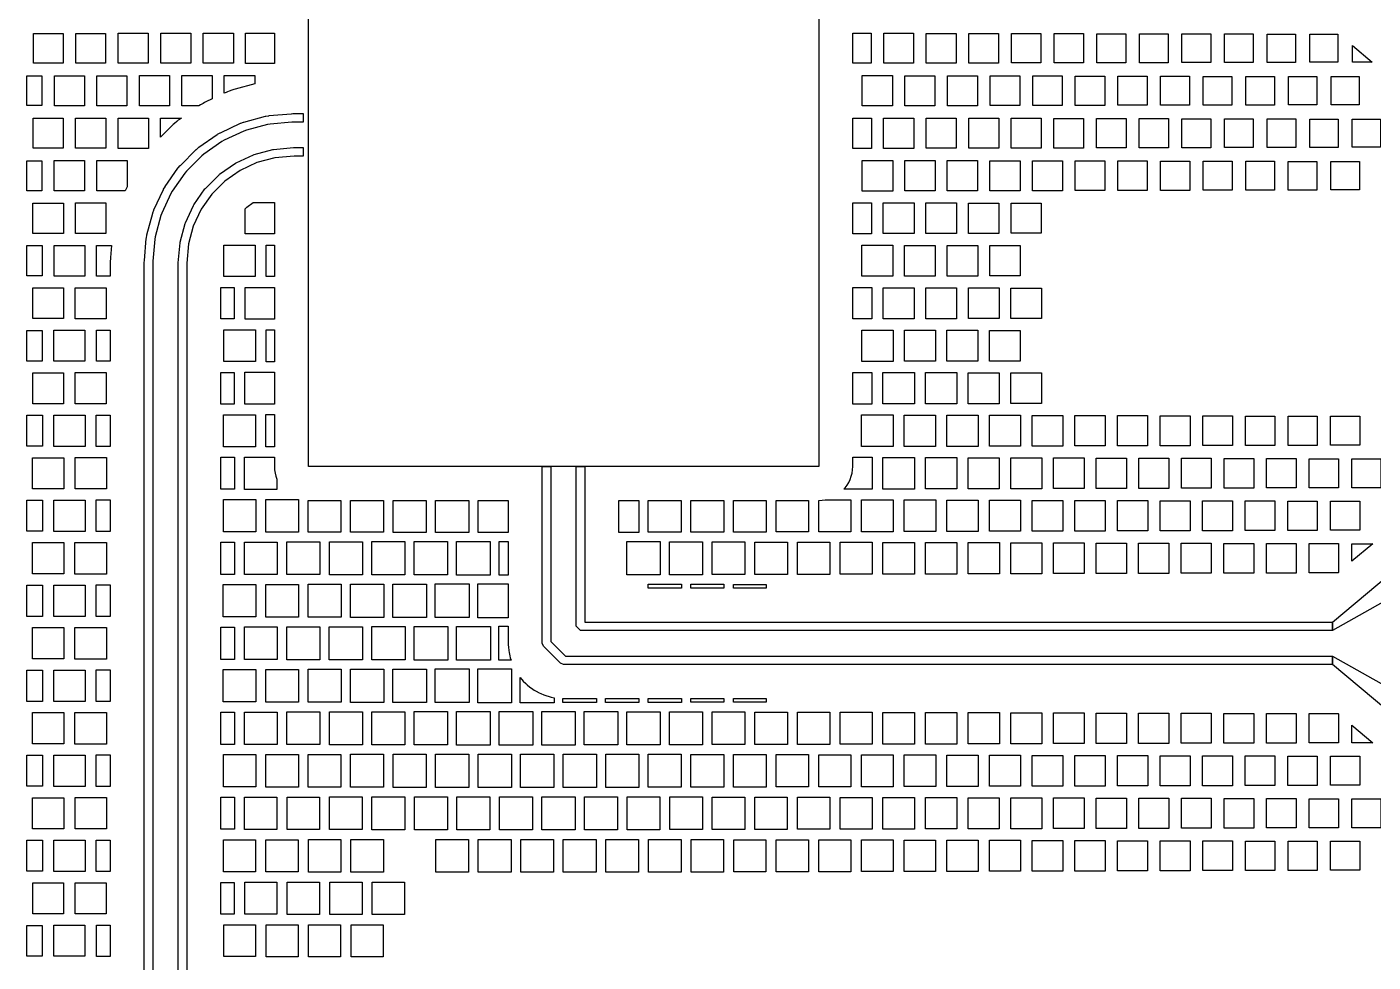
# Model space of a CAD drawing. Header units: metres. Extents: x -7 to 1980, y 20 to 2007.
# Drawn here: x 712 to 1504, y 812 to 1363 of the extents above; entities that cross this region are included whole.
import ezdxf

# ---------------------------------------------------------------- set-up
doc = ezdxf.new("R2010")
doc.units = ezdxf.units.M

msp = doc.modelspace()

# ---------------------------------------------------------------- linework, layer by layer
for points in [[(878, 1104.05), (878, 1704.05), (1178, 1704.05), (1178, 1104.05), (878, 1104.05), (878, 1104.05)], [(716.29, 1341.29), (716.29, 1358.71), (733.71, 1358.71), (733.71, 1341.29), (716.29, 1341.29), (716.29, 1341.29)], [(741.25, 1341.25), (741.25, 1358.75), (758.75, 1358.75), (758.75, 1341.25), (741.25, 1341.25), (741.25, 1341.25)], [(766.21, 1341.21), (766.21, 1358.79), (783.79, 1358.79), (783.79, 1341.21), (766.21, 1341.21), (766.21, 1341.21)], [(791.17, 1341.17), (791.17, 1358.83), (808.83, 1358.83), (808.83, 1341.17), (791.17, 1341.17), (791.17, 1341.17)], [(816.13, 1341.13), (816.13, 1358.87), (833.87, 1358.87), (833.87, 1341.13), (816.13, 1341.13), (816.13, 1341.13)], [(841.1, 1341.1), (841.1, 1358.9), (858, 1358.9), (858, 1341.1), (841.1, 1341.1), (841.1, 1341.1)], [(1198, 1358.83), (1208.83, 1358.83), (1208.83, 1341.17), (1198, 1341.17), (1198, 1358.83), (1198, 1358.83)], [(1216.21, 1341.21), (1216.21, 1358.79), (1233.79, 1358.79), (1233.79, 1341.21), (1216.21, 1341.21), (1216.21, 1341.21)], [(1241.25, 1341.25), (1241.25, 1358.75), (1258.75, 1358.75), (1258.75, 1341.25), (1241.25, 1341.25), (1241.25, 1341.25)], [(1266.29, 1341.29), (1266.29, 1358.71), (1283.71, 1358.71), (1283.71, 1341.29), (1266.29, 1341.29), (1266.29, 1341.29)], [(1291.34, 1341.34), (1291.34, 1358.66), (1308.66, 1358.66), (1308.66, 1341.34), (1291.34, 1341.34), (1291.34, 1341.34)], [(1316.39, 1341.39), (1316.39, 1358.61), (1333.61, 1358.61), (1333.61, 1341.39), (1316.39, 1341.39), (1316.39, 1341.39)], [(1341.44, 1341.44), (1341.44, 1358.56), (1358.56, 1358.56), (1358.56, 1341.44), (1341.44, 1341.44), (1341.44, 1341.44)], [(1366.5, 1341.5), (1366.5, 1358.5), (1383.5, 1358.5), (1383.5, 1341.5), (1366.5, 1341.5), (1366.5, 1341.5)], [(1391.55, 1341.55), (1391.55, 1358.45), (1408.45, 1358.45), (1408.45, 1341.55), (1391.55, 1341.55), (1391.55, 1341.55)], [(1416.61, 1341.61), (1416.61, 1358.39), (1433.39, 1358.39), (1433.39, 1341.61), (1416.61, 1341.61), (1416.61, 1341.61)], [(1441.67, 1341.67), (1441.67, 1358.33), (1458.33, 1358.33), (1458.33, 1341.67), (1441.67, 1341.67), (1441.67, 1341.67)], [(1466.73, 1341.73), (1466.73, 1358.27), (1483.27, 1358.27), (1483.27, 1341.73), (1466.73, 1341.73), (1466.73, 1341.73)], [(1491.79, 1341.79), (1491.79, 1351.54), (1503.43, 1341.79), (1491.79, 1341.79), (1491.79, 1341.79)], [(712.5, 1333.74), (721.24, 1333.74), (721.24, 1316.26), (712.5, 1316.26), (712.5, 1333.74), (712.5, 1333.74)], [(728.71, 1316.21), (728.71, 1333.79), (746.29, 1333.79), (746.29, 1316.21), (728.71, 1316.21), (728.71, 1316.21)], [(753.67, 1316.17), (753.67, 1333.83), (771.33, 1333.83), (771.33, 1316.17), (753.67, 1316.17), (753.67, 1316.17)], [(778.62, 1316.12), (778.62, 1333.88), (796.38, 1333.88), (796.38, 1316.12), (778.62, 1316.12), (778.62, 1316.12)], [(803.58, 1316.08), (803.58, 1333.92), (821.42, 1333.92), (821.42, 1320.16), (817.76, 1318.46), (816.98, 1318.07), (816.02, 1317.57), (814.5, 1316.7), (813.58, 1316.11), (813.55, 1316.08), (803.58, 1316.08), (803.58, 1316.08)], [(828.55, 1323.49), (828.55, 1333.95), (846.45, 1333.95), (846.45, 1329), (834.94, 1325.92), (834.1, 1325.68), (833.06, 1325.35), (831.42, 1324.75), (830.41, 1324.33), (829.61, 1323.98), (828.55, 1323.49), (828.55, 1323.49)], [(1203.62, 1316.12), (1203.62, 1333.88), (1221.38, 1333.88), (1221.38, 1316.12), (1203.62, 1316.12), (1203.62, 1316.12)], [(1228.67, 1316.17), (1228.67, 1333.83), (1246.33, 1333.83), (1246.33, 1316.17), (1228.67, 1316.17), (1228.67, 1316.17)], [(1253.71, 1316.21), (1253.71, 1333.79), (1271.29, 1333.79), (1271.29, 1316.21), (1253.71, 1316.21), (1253.71, 1316.21)], [(1278.76, 1316.26), (1278.76, 1333.74), (1296.24, 1333.74), (1296.24, 1316.26), (1278.76, 1316.26), (1278.76, 1316.26)], [(1303.81, 1316.31), (1303.81, 1333.69), (1321.19, 1333.69), (1321.19, 1316.31), (1303.81, 1316.31), (1303.81, 1316.31)], [(1328.86, 1316.36), (1328.86, 1333.64), (1346.14, 1333.64), (1346.14, 1316.36), (1328.86, 1316.36), (1328.86, 1316.36)], [(1353.92, 1316.42), (1353.92, 1333.58), (1371.08, 1333.58), (1371.08, 1316.42), (1353.92, 1316.42), (1353.92, 1316.42)], [(1378.97, 1316.47), (1378.97, 1333.53), (1396.03, 1333.53), (1396.03, 1316.47), (1378.97, 1316.47), (1378.97, 1316.47)], [(1404.03, 1316.53), (1404.03, 1333.47), (1420.97, 1333.47), (1420.97, 1316.53), (1404.03, 1316.53), (1404.03, 1316.53)], [(1429.09, 1316.59), (1429.09, 1333.41), (1445.91, 1333.41), (1445.91, 1316.59), (1429.09, 1316.59), (1429.09, 1316.59)], [(1454.15, 1316.65), (1454.15, 1333.35), (1470.85, 1333.35), (1470.85, 1316.65), (1454.15, 1316.65), (1454.15, 1316.65)], [(1479.22, 1316.72), (1479.22, 1333.28), (1495.78, 1333.28), (1495.78, 1316.72), (1479.22, 1316.72), (1479.22, 1316.72)], [(716.18, 1291.18), (716.18, 1308.82), (733.82, 1308.82), (733.82, 1291.18), (716.18, 1291.18), (716.18, 1291.18)], [(741.13, 1291.13), (741.13, 1308.87), (758.87, 1308.87), (758.87, 1291.13), (741.13, 1291.13), (741.13, 1291.13)], [(766.08, 1291.08), (766.08, 1308.92), (783.92, 1308.92), (783.92, 1291.08), (766.08, 1291.08), (766.08, 1291.08)], [(781.5, 675), (781.5, 1224.05), (781.5, 1224.16), (781.54, 1225.03), (781.55, 1225.14), (782.69, 1238.16), (782.72, 1238.38), (783.02, 1240.1), (783.07, 1240.31), (786.45, 1252.94), (786.51, 1253.15), (787.11, 1254.78), (787.19, 1254.98), (792.72, 1266.83), (792.82, 1267.03), (793.69, 1268.54), (793.81, 1268.72), (801.31, 1279.43), (801.44, 1279.6), (802.56, 1280.94), (802.71, 1281.1), (811.95, 1290.34), (812.11, 1290.49), (813.45, 1291.61), (813.62, 1291.74), (824.33, 1299.24), (824.51, 1299.36), (826.02, 1300.23), (826.22, 1300.33), (838.07, 1305.86), (838.27, 1305.94), (839.91, 1306.54), (840.11, 1306.6), (852.74, 1309.99), (852.95, 1310.03), (854.67, 1310.33), (854.89, 1310.36), (867.91, 1311.5), (868.02, 1311.51), (868.89, 1311.55), (869, 1311.55), (875, 1311.55), (875, 1306.55), (869.05, 1306.55), (868.29, 1306.52), (855.43, 1305.39), (853.93, 1305.13), (841.51, 1301.8), (840.08, 1301.28), (828.43, 1295.85), (827.11, 1295.08), (816.58, 1287.71), (815.41, 1286.73), (806.32, 1277.64), (805.34, 1276.47), (797.97, 1265.94), (797.2, 1264.62), (791.77, 1252.97), (791.25, 1251.54), (787.92, 1239.12), (787.66, 1237.62), (786.53, 1224.76), (786.5, 1224), (786.5, 675.05)], [(791.04, 1297.71), (791.04, 1308.96), (803.34, 1308.96), (802.15, 1308.13), (801.45, 1307.61), (800.58, 1306.95), (799.24, 1305.82), (798.44, 1305.09), (797.81, 1304.48), (791.04, 1297.71), (791.04, 1297.71)], [(1198, 1308.96), (1208.96, 1308.96), (1208.96, 1291.04), (1198, 1291.04), (1198, 1308.96), (1198, 1308.96)], [(1216.08, 1291.08), (1216.08, 1308.92), (1233.92, 1308.92), (1233.92, 1291.08), (1216.08, 1291.08), (1216.08, 1291.08)], [(1241.13, 1291.13), (1241.13, 1308.87), (1258.87, 1308.87), (1258.87, 1291.13), (1241.13, 1291.13), (1241.13, 1291.13)], [(1266.18, 1291.18), (1266.18, 1308.82), (1283.82, 1308.82), (1283.82, 1291.18), (1266.18, 1291.18), (1266.18, 1291.18)], [(1291.23, 1291.23), (1291.23, 1308.77), (1308.77, 1308.77), (1308.77, 1291.23), (1291.23, 1291.23), (1291.23, 1291.23)], [(1316.28, 1291.28), (1316.28, 1308.72), (1333.72, 1308.72), (1333.72, 1291.28), (1316.28, 1291.28), (1316.28, 1291.28)], [(1341.34, 1291.34), (1341.34, 1308.66), (1358.66, 1308.66), (1358.66, 1291.34), (1341.34, 1291.34), (1341.34, 1291.34)], [(1366.4, 1291.4), (1366.4, 1308.6), (1383.6, 1308.6), (1383.6, 1291.4), (1366.4, 1291.4), (1366.4, 1291.4)], [(1391.46, 1291.46), (1391.46, 1308.54), (1408.54, 1308.54), (1408.54, 1291.46), (1391.46, 1291.46), (1391.46, 1291.46)], [(1416.52, 1291.52), (1416.52, 1308.48), (1433.48, 1308.48), (1433.48, 1291.52), (1416.52, 1291.52), (1416.52, 1291.52)], [(1441.58, 1291.58), (1441.58, 1308.42), (1458.42, 1308.42), (1458.42, 1291.58), (1441.58, 1291.58), (1441.58, 1291.58)], [(1466.64, 1291.64), (1466.64, 1308.36), (1483.36, 1308.36), (1483.36, 1291.64), (1466.64, 1291.64), (1466.64, 1291.64)], [(1491.71, 1291.71), (1491.71, 1308.29), (1508.29, 1308.29), (1508.29, 1291.71), (1491.71, 1291.71), (1491.71, 1291.71)], [(801.5, 675.44), (801.5, 1223.61), (801.51, 1223.83), (802.53, 1235.55), (802.61, 1235.98), (805.54, 1246.92), (805.69, 1247.33), (810.48, 1257.59), (810.69, 1257.97), (817.19, 1267.24), (817.47, 1267.57), (825.48, 1275.58), (825.81, 1275.86), (835.09, 1282.36), (835.46, 1282.57), (845.73, 1287.36), (846.13, 1287.51), (857.07, 1290.44), (857.5, 1290.52), (869.22, 1291.54), (869.44, 1291.55), (875, 1291.55), (875, 1286.55), (869.55, 1286.55), (869.55, 1286.55)], [(712.5, 1283.85), (721.35, 1283.85), (721.35, 1266.15), (712.5, 1266.15), (712.5, 1283.85), (712.5, 1283.85)], [(728.6, 1266.1), (728.6, 1283.9), (746.4, 1283.9), (746.4, 1266.1), (728.6, 1266.1), (728.6, 1266.1)], [(753.55, 1266.05), (753.55, 1283.95), (771.45, 1283.95), (771.45, 1268.55), (770.29, 1266.05), (753.55, 1266.05), (753.55, 1266.05)], [(869.55, 1286.55), (858.16, 1285.55), (847.64, 1282.74), (837.77, 1278.14), (828.86, 1271.89), (821.16, 1264.19), (814.91, 1255.28), (810.31, 1245.41), (807.5, 1234.9), (806.5, 1223.5), (806.5, 675.55)], [(1203.5, 1266), (1203.5, 1284), (1221.5, 1284), (1221.5, 1266), (1203.5, 1266), (1203.5, 1266)], [(1228.55, 1266.05), (1228.55, 1283.95), (1246.45, 1283.95), (1246.45, 1266.05), (1228.55, 1266.05), (1228.55, 1266.05)], [(1253.6, 1266.1), (1253.6, 1283.9), (1271.4, 1283.9), (1271.4, 1266.1), (1253.6, 1266.1), (1253.6, 1266.1)], [(1278.65, 1266.15), (1278.65, 1283.85), (1296.35, 1283.85), (1296.35, 1266.15), (1278.65, 1266.15), (1278.65, 1266.15)], [(1303.71, 1266.21), (1303.71, 1283.79), (1321.29, 1283.79), (1321.29, 1266.21), (1303.71, 1266.21), (1303.71, 1266.21)], [(1328.76, 1266.26), (1328.76, 1283.74), (1346.24, 1283.74), (1346.24, 1266.26), (1328.76, 1266.26), (1328.76, 1266.26)], [(1353.82, 1266.32), (1353.82, 1283.68), (1371.18, 1283.68), (1371.18, 1266.32), (1353.82, 1266.32), (1353.82, 1266.32)], [(1378.88, 1266.38), (1378.88, 1283.62), (1396.12, 1283.62), (1396.12, 1266.38), (1378.88, 1266.38), (1378.88, 1266.38)], [(1403.95, 1266.45), (1403.95, 1283.55), (1421.05, 1283.55), (1421.05, 1266.45), (1403.95, 1266.45), (1403.95, 1266.45)], [(1429.01, 1266.51), (1429.01, 1283.49), (1445.99, 1283.49), (1445.99, 1266.51), (1429.01, 1266.51), (1429.01, 1266.51)], [(1454.07, 1266.57), (1454.07, 1283.43), (1470.93, 1283.43), (1470.93, 1266.57), (1454.07, 1266.57), (1454.07, 1266.57)], [(1479.14, 1266.64), (1479.14, 1283.36), (1495.86, 1283.36), (1495.86, 1266.64), (1479.14, 1266.64), (1479.14, 1266.64)], [(716.07, 1241.07), (716.07, 1258.93), (733.93, 1258.93), (733.93, 1241.07), (716.07, 1241.07), (716.07, 1241.07)], [(741.02, 1241.02), (741.02, 1258.98), (758.98, 1258.98), (758.98, 1241.02), (741.02, 1241.02), (741.02, 1241.02)], [(840.83, 1240.83), (840.83, 1255.58), (841.76, 1256.51), (845.55, 1259.17), (858, 1259.17), (858, 1240.83), (840.83, 1240.83), (840.83, 1240.83)], [(1198, 1259.08), (1209.08, 1259.08), (1209.08, 1240.92), (1198, 1240.92), (1198, 1259.08), (1198, 1259.08)], [(1215.97, 1240.97), (1215.97, 1259.03), (1234.03, 1259.03), (1234.03, 1240.97), (1215.97, 1240.97), (1215.97, 1240.97)], [(1241.02, 1241.02), (1241.02, 1258.98), (1258.98, 1258.98), (1258.98, 1241.02), (1241.02, 1241.02), (1241.02, 1241.02)], [(1266.07, 1241.07), (1266.07, 1258.93), (1283.93, 1258.93), (1283.93, 1241.07), (1266.07, 1241.07), (1266.07, 1241.07)], [(1291.13, 1241.13), (1291.13, 1258.87), (1308.87, 1258.87), (1308.87, 1241.13), (1291.13, 1241.13), (1291.13, 1241.13)], [(712.5, 1233.95), (721.45, 1233.95), (721.45, 1216.05), (712.5, 1216.05), (712.5, 1233.95), (712.5, 1233.95)], [(728.49, 1215.99), (728.49, 1234.01), (746.51, 1234.01), (746.51, 1215.99), (728.49, 1215.99), (728.49, 1215.99)], [(753.44, 1215.94), (753.44, 1234.06), (762.25, 1234.06), (761.62, 1226.88), (761.57, 1226.01), (761.52, 1224.92), (761.5, 1224.05), (761.5, 1215.94), (753.44, 1215.94), (753.44, 1215.94)], [(828.29, 1215.79), (828.29, 1234.21), (846.71, 1234.21), (846.71, 1215.79), (828.29, 1215.79), (828.29, 1215.79)], [(853.25, 1215.75), (853.25, 1234.25), (858, 1234.25), (858, 1215.75), (853.25, 1215.75), (853.25, 1215.75)], [(1203.39, 1215.89), (1203.39, 1234.11), (1221.61, 1234.11), (1221.61, 1215.89), (1203.39, 1215.89), (1203.39, 1215.89)], [(1228.44, 1215.94), (1228.44, 1234.06), (1246.56, 1234.06), (1246.56, 1215.94), (1228.44, 1215.94), (1228.44, 1215.94)], [(1253.49, 1215.99), (1253.49, 1234.01), (1271.51, 1234.01), (1271.51, 1215.99), (1253.49, 1215.99), (1253.49, 1215.99)], [(1278.55, 1216.05), (1278.55, 1233.95), (1296.45, 1233.95), (1296.45, 1216.05), (1278.55, 1216.05), (1278.55, 1216.05)], [(715.98, 1190.98), (715.98, 1209.02), (734.02, 1209.02), (734.02, 1190.98), (715.98, 1190.98), (715.98, 1190.98)], [(740.92, 1190.92), (740.92, 1209.08), (759.08, 1209.08), (759.08, 1190.92), (740.92, 1190.92), (740.92, 1190.92)], [(826.5, 1209.25), (834.25, 1209.25), (834.25, 1190.75), (826.5, 1190.75), (826.5, 1209.25), (826.5, 1209.25)], [(840.71, 1190.71), (840.71, 1209.29), (858, 1209.29), (858, 1190.71), (840.71, 1190.71), (840.71, 1190.71)], [(1198, 1209.19), (1209.19, 1209.19), (1209.19, 1190.81), (1198, 1190.81), (1198, 1209.19), (1198, 1209.19)], [(1215.86, 1190.86), (1215.86, 1209.14), (1234.14, 1209.14), (1234.14, 1190.86), (1215.86, 1190.86), (1215.86, 1190.86)], [(1240.92, 1190.92), (1240.92, 1209.08), (1259.08, 1209.08), (1259.08, 1190.92), (1240.92, 1190.92), (1240.92, 1190.92)], [(1265.98, 1190.98), (1265.98, 1209.02), (1284.02, 1209.02), (1284.02, 1190.98), (1265.98, 1190.98), (1265.98, 1190.98)], [(1291.04, 1191.04), (1291.04, 1208.96), (1308.96, 1208.96), (1308.96, 1191.04), (1291.04, 1191.04), (1291.04, 1191.04)], [(712.5, 1184.03), (721.53, 1184.03), (721.53, 1165.97), (712.5, 1165.97), (712.5, 1184.03), (712.5, 1184.03)], [(728.4, 1165.9), (728.4, 1184.1), (746.6, 1184.1), (746.6, 1165.9), (728.4, 1165.9), (728.4, 1165.9)], [(753.34, 1165.84), (753.34, 1184.16), (761.5, 1184.16), (761.5, 1165.84), (753.34, 1165.84), (753.34, 1165.84)], [(828.17, 1165.67), (828.17, 1184.33), (846.83, 1184.33), (846.83, 1165.67), (828.17, 1165.67), (828.17, 1165.67)], [(853.13, 1165.63), (853.13, 1184.37), (858, 1184.37), (858, 1165.63), (853.13, 1165.63), (853.13, 1165.63)], [(1203.28, 1165.78), (1203.28, 1184.22), (1221.72, 1184.22), (1221.72, 1165.78), (1203.28, 1165.78), (1203.28, 1165.78)], [(1228.34, 1165.84), (1228.34, 1184.16), (1246.66, 1184.16), (1246.66, 1165.84), (1228.34, 1165.84), (1228.34, 1165.84)], [(1253.4, 1165.9), (1253.4, 1184.1), (1271.6, 1184.1), (1271.6, 1165.9), (1253.4, 1165.9), (1253.4, 1165.9)], [(1278.47, 1165.97), (1278.47, 1184.03), (1296.53, 1184.03), (1296.53, 1165.97), (1278.47, 1165.97), (1278.47, 1165.97)], [(1480, 1012.5), (1680, 1180), (1980, 1180), (1980, 820), (1680, 820), (1480, 987.5), (1480, 992.5), (1680, 880), (1920, 880), (1920, 1120), (1680, 1120), (1480, 1007.5), (1480, 1012.5), (1480, 1012.5)], [(715.9, 1140.9), (715.9, 1159.1), (734.1, 1159.1), (734.1, 1140.9), (715.9, 1140.9), (715.9, 1140.9)], [(740.83, 1140.83), (740.83, 1159.17), (759.17, 1159.17), (759.17, 1140.83), (740.83, 1140.83), (740.83, 1140.83)], [(826.5, 1159.35), (834.35, 1159.35), (834.35, 1140.65), (826.5, 1140.65), (826.5, 1159.35), (826.5, 1159.35)], [(840.59, 1140.59), (840.59, 1159.41), (858, 1159.41), (858, 1140.59), (840.59, 1140.59), (840.59, 1140.59)], [(1198, 1159.29), (1209.29, 1159.29), (1209.29, 1140.71), (1198, 1140.71), (1198, 1159.29), (1198, 1159.29)], [(1215.77, 1140.77), (1215.77, 1159.23), (1234.23, 1159.23), (1234.23, 1140.77), (1215.77, 1140.77), (1215.77, 1140.77)], [(1240.83, 1140.83), (1240.83, 1159.17), (1259.17, 1159.17), (1259.17, 1140.83), (1240.83, 1140.83), (1240.83, 1140.83)], [(1265.9, 1140.9), (1265.9, 1159.1), (1284.1, 1159.1), (1284.1, 1140.9), (1265.9, 1140.9), (1265.9, 1140.9)], [(1290.97, 1140.97), (1290.97, 1159.03), (1309.03, 1159.03), (1309.03, 1140.97), (1290.97, 1140.97), (1290.97, 1140.97)], [(712.5, 1134.1), (721.6, 1134.1), (721.6, 1115.9), (712.5, 1115.9), (712.5, 1134.1), (712.5, 1134.1)], [(728.33, 1115.83), (728.33, 1134.17), (746.67, 1134.17), (746.67, 1115.83), (728.33, 1115.83), (728.33, 1115.83)], [(753.26, 1115.76), (753.26, 1134.24), (761.5, 1134.24), (761.5, 1115.76), (753.26, 1115.76), (753.26, 1115.76)], [(828.07, 1115.57), (828.07, 1134.43), (846.93, 1134.43), (846.93, 1115.57), (828.07, 1115.57), (828.07, 1115.57)], [(853.02, 1115.52), (853.02, 1134.48), (858, 1134.48), (858, 1115.52), (853.02, 1115.52), (853.02, 1115.52)], [(1203.2, 1115.7), (1203.2, 1134.3), (1221.8, 1134.3), (1221.8, 1115.7), (1203.2, 1115.7), (1203.2, 1115.7)], [(1228.26, 1115.76), (1228.26, 1134.24), (1246.74, 1134.24), (1246.74, 1115.76), (1228.26, 1115.76), (1228.26, 1115.76)], [(1253.33, 1115.83), (1253.33, 1134.17), (1271.67, 1134.17), (1271.67, 1115.83), (1253.33, 1115.83), (1253.33, 1115.83)], [(1278.4, 1115.9), (1278.4, 1134.1), (1296.6, 1134.1), (1296.6, 1115.9), (1278.4, 1115.9), (1278.4, 1115.9)], [(1303.47, 1115.97), (1303.47, 1134.03), (1321.53, 1134.03), (1321.53, 1115.97), (1303.47, 1115.97), (1303.47, 1115.97)], [(1328.54, 1116.04), (1328.54, 1133.96), (1346.46, 1133.96), (1346.46, 1116.04), (1328.54, 1116.04), (1328.54, 1116.04)], [(1353.61, 1116.11), (1353.61, 1133.89), (1371.39, 1133.89), (1371.39, 1116.11), (1353.61, 1116.11), (1353.61, 1116.11)], [(1378.68, 1116.18), (1378.68, 1133.82), (1396.32, 1133.82), (1396.32, 1116.18), (1378.68, 1116.18), (1378.68, 1116.18)], [(1403.76, 1116.26), (1403.76, 1133.74), (1421.24, 1133.74), (1421.24, 1116.26), (1403.76, 1116.26), (1403.76, 1116.26)], [(1428.83, 1116.33), (1428.83, 1133.67), (1446.17, 1133.67), (1446.17, 1116.33), (1428.83, 1116.33), (1428.83, 1116.33)], [(1453.9, 1116.4), (1453.9, 1133.6), (1471.1, 1133.6), (1471.1, 1116.4), (1453.9, 1116.4), (1453.9, 1116.4)], [(1478.97, 1116.47), (1478.97, 1133.53), (1496.03, 1133.53), (1496.03, 1116.47), (1478.97, 1116.47), (1478.97, 1116.47)], [(715.84, 1090.84), (715.84, 1109.16), (734.16, 1109.16), (734.16, 1090.84), (715.84, 1090.84), (715.84, 1090.84)], [(740.77, 1090.77), (740.77, 1109.23), (759.23, 1109.23), (759.23, 1090.77), (740.77, 1090.77), (740.77, 1090.77)], [(826.5, 1109.44), (834.44, 1109.44), (834.44, 1090.56), (826.5, 1090.56), (826.5, 1109.44), (826.5, 1109.44)], [(840.5, 1090.5), (840.5, 1109.5), (858, 1109.5), (858, 1104.05), (858.1, 1102.09), (858.38, 1100.15), (858.86, 1098.24), (859.5, 1096.46), (859.5, 1090.5), (840.5, 1090.5), (840.5, 1090.5)], [(1198, 1109.37), (1209.37, 1109.37), (1209.37, 1090.63), (1192.8, 1090.63), (1193.46, 1091.36), (1194.63, 1092.94), (1195.64, 1094.62), (1196.48, 1096.4), (1197.14, 1098.24), (1197.62, 1100.15), (1197.9, 1102.09), (1198, 1104.05), (1198, 1109.37), (1198, 1109.37)], [(1215.7, 1090.7), (1215.7, 1109.3), (1234.3, 1109.3), (1234.3, 1090.7), (1215.7, 1090.7), (1215.7, 1090.7)], [(1240.77, 1090.77), (1240.77, 1109.23), (1259.23, 1109.23), (1259.23, 1090.77), (1240.77, 1090.77), (1240.77, 1090.77)], [(1265.84, 1090.84), (1265.84, 1109.16), (1284.16, 1109.16), (1284.16, 1090.84), (1265.84, 1090.84), (1265.84, 1090.84)], [(1290.91, 1090.91), (1290.91, 1109.09), (1309.09, 1109.09), (1309.09, 1090.91), (1290.91, 1090.91), (1290.91, 1090.91)], [(1315.98, 1090.98), (1315.98, 1109.02), (1334.02, 1109.02), (1334.02, 1090.98), (1315.98, 1090.98), (1315.98, 1090.98)], [(1341.06, 1091.06), (1341.06, 1108.94), (1358.94, 1108.94), (1358.94, 1091.06), (1341.06, 1091.06), (1341.06, 1091.06)], [(1366.13, 1091.13), (1366.13, 1108.87), (1383.87, 1108.87), (1383.87, 1091.13), (1366.13, 1091.13), (1366.13, 1091.13)], [(1391.2, 1091.2), (1391.2, 1108.8), (1408.8, 1108.8), (1408.8, 1091.2), (1391.2, 1091.2), (1391.2, 1091.2)], [(1416.27, 1091.27), (1416.27, 1108.73), (1433.73, 1108.73), (1433.73, 1091.27), (1416.27, 1091.27), (1416.27, 1091.27)], [(1441.35, 1091.35), (1441.35, 1108.65), (1458.65, 1108.65), (1458.65, 1091.35), (1441.35, 1091.35), (1441.35, 1091.35)], [(1466.42, 1091.42), (1466.42, 1108.58), (1483.58, 1108.58), (1483.58, 1091.42), (1466.42, 1091.42), (1466.42, 1091.42)], [(1491.49, 1091.49), (1491.49, 1108.51), (1508.51, 1108.51), (1508.51, 1091.49), (1491.49, 1091.49), (1491.49, 1091.49)], [(1028, 987.5), (1026.23, 988.23), (1016.23, 998.23), (1015.5, 1000), (1015.5, 1104.05), (1020.5, 1104.05), (1020.5, 1001.04), (1029.04, 992.5), (1480, 992.5), (1480, 987.5), (1028, 987.5), (1028, 987.5)], [(1040.5, 1012.5), (1480, 1012.5), (1480, 1007.5), (1038, 1007.5), (1035.5, 1010), (1035.5, 1104.05), (1040.5, 1104.05), (1040.5, 1012.5), (1040.5, 1012.5)], [(753.21, 1065.71), (753.21, 1084.29), (761.5, 1084.29), (761.5, 1065.71), (753.21, 1065.71), (753.21, 1065.71)], [(828, 1065.5), (828, 1084.5), (847, 1084.5), (847, 1065.5), (828, 1065.5), (828, 1065.5)], [(852.93, 1065.43), (852.93, 1084.57), (872.07, 1084.57), (872.07, 1065.43), (852.93, 1065.43), (852.93, 1065.43)], [(1178.07, 1065.57), (1178.07, 1084.05), (1179.96, 1084.15), (1181.89, 1084.43), (1196.93, 1084.43), (1196.93, 1065.57), (1178.07, 1065.57), (1178.07, 1065.57)], [(1203.14, 1065.64), (1203.14, 1084.36), (1221.86, 1084.36), (1221.86, 1065.64), (1203.14, 1065.64), (1203.14, 1065.64)], [(1228.21, 1065.71), (1228.21, 1084.29), (1246.79, 1084.29), (1246.79, 1065.71), (1228.21, 1065.71), (1228.21, 1065.71)], [(712.5, 1084.14), (721.64, 1084.14), (721.64, 1065.86), (712.5, 1065.86), (712.5, 1084.14), (712.5, 1084.14)], [(728.28, 1065.78), (728.28, 1084.22), (746.72, 1084.22), (746.72, 1065.78), (728.28, 1065.78), (728.28, 1065.78)], [(877.86, 1065.36), (877.86, 1084.06), (878, 1084.05), (897.14, 1084.05), (897.14, 1065.36), (877.86, 1065.36), (877.86, 1065.36)], [(902.8, 1065.3), (902.8, 1084.05), (922.2, 1084.05), (922.2, 1065.3), (902.8, 1065.3), (902.8, 1065.3)], [(927.75, 1065.25), (927.75, 1084.05), (947.25, 1084.05), (947.25, 1065.25), (927.75, 1065.25), (927.75, 1065.25)], [(952.71, 1065.21), (952.71, 1084.05), (972.29, 1084.05), (972.29, 1065.21), (952.71, 1065.21), (952.71, 1065.21)], [(977.7, 1065.2), (977.7, 1084.05), (995.5, 1084.05), (995.5, 1065.2), (977.7, 1065.2), (977.7, 1065.2)], [(1072.25, 1084.05), (1072.25, 1065.25), (1060.5, 1065.25), (1060.5, 1084.05), (1072.25, 1084.05), (1072.25, 1084.05)], [(1077.8, 1065.3), (1077.8, 1084.05), (1097.2, 1084.05), (1097.2, 1065.3), (1077.8, 1065.3), (1077.8, 1065.3)], [(1102.86, 1065.36), (1102.86, 1084.05), (1122.14, 1084.05), (1122.14, 1065.36), (1102.86, 1065.36), (1102.86, 1065.36)], [(1127.93, 1065.43), (1127.93, 1084.05), (1147.07, 1084.05), (1147.07, 1065.43), (1127.93, 1065.43), (1127.93, 1065.43)], [(1153, 1065.5), (1153, 1084.05), (1172, 1084.05), (1172, 1065.5), (1153, 1065.5), (1153, 1065.5)], [(1253.28, 1065.78), (1253.28, 1084.22), (1271.72, 1084.22), (1271.72, 1065.78), (1253.28, 1065.78), (1253.28, 1065.78)], [(1278.36, 1065.86), (1278.36, 1084.14), (1296.64, 1084.14), (1296.64, 1065.86), (1278.36, 1065.86), (1278.36, 1065.86)], [(1303.43, 1065.93), (1303.43, 1084.07), (1321.57, 1084.07), (1321.57, 1065.93), (1303.43, 1065.93), (1303.43, 1065.93)], [(1328.5, 1066), (1328.5, 1084), (1346.5, 1084), (1346.5, 1066), (1328.5, 1066), (1328.5, 1066)], [(1353.58, 1066.08), (1353.58, 1083.92), (1371.42, 1083.92), (1371.42, 1066.08), (1353.58, 1066.08), (1353.58, 1066.08)], [(1378.65, 1066.15), (1378.65, 1083.85), (1396.35, 1083.85), (1396.35, 1066.15), (1378.65, 1066.15), (1378.65, 1066.15)], [(1403.72, 1066.22), (1403.72, 1083.78), (1421.28, 1083.78), (1421.28, 1066.22), (1403.72, 1066.22), (1403.72, 1066.22)], [(1428.8, 1066.3), (1428.8, 1083.7), (1446.2, 1083.7), (1446.2, 1066.3), (1428.8, 1066.3), (1428.8, 1066.3)], [(1453.87, 1066.37), (1453.87, 1083.63), (1471.13, 1083.63), (1471.13, 1066.37), (1453.87, 1066.37), (1453.87, 1066.37)], [(1478.95, 1066.45), (1478.95, 1083.55), (1496.05, 1083.55), (1496.05, 1066.45), (1478.95, 1066.45), (1478.95, 1066.45)], [(715.8, 1040.8), (715.8, 1059.2), (734.2, 1059.2), (734.2, 1040.8), (715.8, 1040.8), (715.8, 1040.8)], [(740.73, 1040.73), (740.73, 1059.27), (759.27, 1059.27), (759.27, 1040.73), (740.73, 1040.73), (740.73, 1040.73)], [(826.5, 1059.49), (834.49, 1059.49), (834.49, 1040.51), (826.5, 1040.51), (826.5, 1059.49), (826.5, 1059.49)], [(840.44, 1040.44), (840.44, 1059.56), (859.56, 1059.56), (859.56, 1040.44), (840.44, 1040.44), (840.44, 1040.44)], [(865.37, 1040.37), (865.37, 1059.63), (884.63, 1059.63), (884.63, 1040.37), (865.37, 1040.37), (865.37, 1040.37)], [(890.3, 1040.3), (890.3, 1059.7), (909.7, 1059.7), (909.7, 1040.3), (890.3, 1040.3), (890.3, 1040.3)], [(915.23, 1040.23), (915.23, 1059.77), (934.77, 1059.77), (934.77, 1040.23), (915.23, 1040.23), (915.23, 1040.23)], [(940.17, 1040.17), (940.17, 1059.83), (959.83, 1059.83), (959.83, 1040.17), (940.17, 1040.17), (940.17, 1040.17)], [(965.13, 1040.13), (965.13, 1059.87), (984.87, 1059.87), (984.87, 1040.13), (965.13, 1040.13), (965.13, 1040.13)], [(990.12, 1040.12), (990.12, 1059.88), (995.5, 1059.88), (995.5, 1040.12), (990.12, 1040.12), (990.12, 1040.12)], [(1065.23, 1040.23), (1065.23, 1059.77), (1084.77, 1059.77), (1084.77, 1040.23), (1065.23, 1040.23), (1065.23, 1040.23)], [(1090.3, 1040.3), (1090.3, 1059.7), (1109.7, 1059.7), (1109.7, 1040.3), (1090.3, 1040.3), (1090.3, 1040.3)], [(1115.37, 1040.37), (1115.37, 1059.63), (1134.63, 1059.63), (1134.63, 1040.37), (1115.37, 1040.37), (1115.37, 1040.37)], [(1140.44, 1040.44), (1140.44, 1059.56), (1159.56, 1059.56), (1159.56, 1040.44), (1140.44, 1040.44), (1140.44, 1040.44)], [(1165.51, 1040.51), (1165.51, 1059.49), (1184.49, 1059.49), (1184.49, 1040.51), (1165.51, 1040.51), (1165.51, 1040.51)], [(1190.58, 1040.58), (1190.58, 1059.42), (1209.42, 1059.42), (1209.42, 1040.58), (1190.58, 1040.58), (1190.58, 1040.58)], [(1215.66, 1040.66), (1215.66, 1059.34), (1234.34, 1059.34), (1234.34, 1040.66), (1215.66, 1040.66), (1215.66, 1040.66)], [(1240.73, 1040.73), (1240.73, 1059.27), (1259.27, 1059.27), (1259.27, 1040.73), (1240.73, 1040.73), (1240.73, 1040.73)], [(1265.8, 1040.8), (1265.8, 1059.2), (1284.2, 1059.2), (1284.2, 1040.8), (1265.8, 1040.8), (1265.8, 1040.8)], [(1290.88, 1040.88), (1290.88, 1059.12), (1309.12, 1059.12), (1309.12, 1040.88), (1290.88, 1040.88), (1290.88, 1040.88)], [(1315.95, 1040.95), (1315.95, 1059.05), (1334.05, 1059.05), (1334.05, 1040.95), (1315.95, 1040.95), (1315.95, 1040.95)], [(1341.03, 1041.03), (1341.03, 1058.97), (1358.97, 1058.97), (1358.97, 1041.03), (1341.03, 1041.03), (1341.03, 1041.03)], [(1366.1, 1041.1), (1366.1, 1058.9), (1383.9, 1058.9), (1383.9, 1041.1), (1366.1, 1041.1), (1366.1, 1041.1)], [(1391.18, 1041.18), (1391.18, 1058.82), (1408.82, 1058.82), (1408.82, 1041.18), (1391.18, 1041.18), (1391.18, 1041.18)], [(1416.25, 1041.25), (1416.25, 1058.75), (1433.75, 1058.75), (1433.75, 1041.25), (1416.25, 1041.25), (1416.25, 1041.25)], [(1441.33, 1041.33), (1441.33, 1058.67), (1458.67, 1058.67), (1458.67, 1041.33), (1441.33, 1041.33), (1441.33, 1041.33)], [(1466.4, 1041.4), (1466.4, 1058.6), (1483.6, 1058.6), (1483.6, 1041.6), (1483.36, 1041.4), (1466.4, 1041.4), (1466.4, 1041.4)], [(1491.47, 1048.2), (1491.47, 1058.53), (1503.81, 1058.53), (1491.47, 1048.2), (1491.47, 1048.2)], [(712.5, 1034.17), (721.67, 1034.17), (721.67, 1015.83), (712.5, 1015.83), (712.5, 1034.17), (712.5, 1034.17)], [(728.26, 1015.76), (728.26, 1034.24), (746.74, 1034.24), (746.74, 1015.76), (728.26, 1015.76), (728.26, 1015.76)], [(753.18, 1015.68), (753.18, 1034.32), (761.5, 1034.32), (761.5, 1015.68), (753.18, 1015.68), (753.18, 1015.68)], [(827.96, 1015.46), (827.96, 1034.54), (847.04, 1034.54), (847.04, 1015.46), (827.96, 1015.46), (827.96, 1015.46)], [(852.89, 1015.39), (852.89, 1034.61), (872.11, 1034.61), (872.11, 1015.39), (852.89, 1015.39), (852.89, 1015.39)], [(877.81, 1015.31), (877.81, 1034.69), (897.19, 1034.69), (897.19, 1015.31), (877.81, 1015.31), (877.81, 1015.31)], [(902.74, 1015.24), (902.74, 1034.76), (922.26, 1034.76), (922.26, 1015.24), (902.74, 1015.24), (902.74, 1015.24)], [(927.66, 1015.16), (927.66, 1034.84), (947.34, 1034.84), (947.34, 1015.16), (927.66, 1015.16), (927.66, 1015.16)], [(952.59, 1015.09), (952.59, 1034.91), (972.41, 1034.91), (972.41, 1015.09), (952.59, 1015.09), (952.59, 1015.09)], [(977.55, 1015.05), (977.55, 1034.95), (995.5, 1034.95), (995.5, 1015.05), (977.55, 1015.05), (977.55, 1015.05)], [(1077.74, 1032.5), (1077.74, 1034.76), (1097.26, 1034.76), (1097.26, 1032.5), (1077.74, 1032.5), (1077.74, 1032.5)], [(1102.81, 1032.5), (1102.81, 1034.69), (1122.19, 1034.69), (1122.19, 1032.5), (1102.81, 1032.5), (1102.81, 1032.5)], [(1127.89, 1032.5), (1127.89, 1034.61), (1147.11, 1034.61), (1147.11, 1032.5), (1127.89, 1032.5), (1127.89, 1032.5)], [(715.79, 990.79), (715.79, 1009.21), (734.21, 1009.21), (734.21, 990.79), (715.79, 990.79), (715.79, 990.79)], [(740.72, 990.72), (740.72, 1009.28), (759.28, 1009.28), (759.28, 990.72), (740.72, 990.72), (740.72, 990.72)], [(826.5, 1009.5), (834.5, 1009.5), (834.5, 990.5), (826.5, 990.5), (826.5, 1009.5), (826.5, 1009.5)], [(840.42, 990.42), (840.42, 1009.58), (859.58, 1009.58), (859.58, 990.42), (840.42, 990.42), (840.42, 990.42)], [(865.35, 990.35), (865.35, 1009.65), (884.65, 1009.65), (884.65, 990.35), (865.35, 990.35), (865.35, 990.35)], [(890.27, 990.27), (890.27, 1009.73), (909.73, 1009.73), (909.73, 990.27), (890.27, 990.27), (890.27, 990.27)], [(915.2, 990.2), (915.2, 1009.8), (934.8, 1009.8), (934.8, 990.2), (915.2, 990.2), (915.2, 990.2)], [(940.12, 990.12), (940.12, 1009.88), (959.88, 1009.88), (959.88, 990.12), (940.12, 990.12), (940.12, 990.12)], [(965.04, 990.04), (965.04, 1009.96), (984.96, 1009.96), (984.96, 990.04), (965.04, 990.04), (965.04, 990.04)], [(990, 990), (990, 1010), (995.5, 1010), (995.5, 1000), (995.52, 999.02), (995.58, 997.79), (995.78, 995.84), (995.96, 994.63), (996.34, 992.7), (996.64, 991.51), (997.1, 990), (990, 990), (990, 990)], [(712.5, 984.17), (721.67, 984.17), (721.67, 965.83), (712.5, 965.83), (712.5, 984.17), (712.5, 984.17)], [(728.26, 965.76), (728.26, 984.24), (746.74, 984.24), (746.74, 965.76), (728.26, 965.76), (728.26, 965.76)], [(753.18, 965.68), (753.18, 984.32), (761.5, 984.32), (761.5, 965.68), (753.18, 965.68), (753.18, 965.68)], [(827.96, 965.46), (827.96, 984.54), (847.04, 984.54), (847.04, 965.46), (827.96, 965.46), (827.96, 965.46)], [(852.89, 965.39), (852.89, 984.61), (872.11, 984.61), (872.11, 965.39), (852.89, 965.39), (852.89, 965.39)], [(877.81, 965.31), (877.81, 984.69), (897.19, 984.69), (897.19, 965.31), (877.81, 965.31), (877.81, 965.31)], [(902.74, 965.24), (902.74, 984.76), (922.26, 984.76), (922.26, 965.24), (902.74, 965.24), (902.74, 965.24)], [(927.66, 965.16), (927.66, 984.84), (947.34, 984.84), (947.34, 965.16), (927.66, 965.16), (927.66, 965.16)], [(952.59, 965.09), (952.59, 984.91), (972.41, 984.91), (972.41, 965.09), (952.59, 965.09), (952.59, 965.09)], [(977.55, 965.05), (977.55, 984.95), (997.45, 984.95), (997.45, 965.05), (977.55, 965.05), (977.55, 965.05)], [(1002.55, 965.05), (1002.55, 979.82), (1003.52, 978.64), (1004.34, 977.73), (1005.73, 976.34), (1006.64, 975.52), (1008.16, 974.27), (1009.14, 973.54), (1010.77, 972.45), (1011.83, 971.82), (1013.56, 970.9), (1014.67, 970.37), (1016.48, 969.62), (1017.63, 969.21), (1019.51, 968.64), (1020.7, 968.34), (1022.45, 967.99), (1022.45, 965.05), (1002.55, 965.05), (1002.55, 965.05)], [(1027.59, 965.09), (1027.59, 967.51), (1028, 967.5), (1047.41, 967.5), (1047.41, 965.09), (1027.59, 965.09), (1027.59, 965.09)], [(1052.66, 965.16), (1052.66, 967.5), (1072.34, 967.5), (1072.34, 965.16), (1052.66, 965.16), (1052.66, 965.16)], [(1077.74, 965.24), (1077.74, 967.5), (1097.26, 967.5), (1097.26, 965.24), (1077.74, 965.24), (1077.74, 965.24)], [(1102.81, 965.31), (1102.81, 967.5), (1122.19, 967.5), (1122.19, 965.31), (1102.81, 965.31), (1102.81, 965.31)], [(1127.89, 965.39), (1127.89, 967.5), (1147.11, 967.5), (1147.11, 965.39), (1127.89, 965.39), (1127.89, 965.39)], [(715.8, 940.8), (715.8, 959.2), (734.2, 959.2), (734.2, 940.8), (715.8, 940.8), (715.8, 940.8)], [(740.73, 940.73), (740.73, 959.27), (759.27, 959.27), (759.27, 940.73), (740.73, 940.73), (740.73, 940.73)], [(826.5, 959.49), (834.49, 959.49), (834.49, 940.51), (826.5, 940.51), (826.5, 959.49), (826.5, 959.49)], [(840.44, 940.44), (840.44, 959.56), (859.56, 959.56), (859.56, 940.44), (840.44, 940.44), (840.44, 940.44)], [(865.37, 940.37), (865.37, 959.63), (884.63, 959.63), (884.63, 940.37), (865.37, 940.37), (865.37, 940.37)], [(890.3, 940.3), (890.3, 959.7), (909.7, 959.7), (909.7, 940.3), (890.3, 940.3), (890.3, 940.3)], [(915.23, 940.23), (915.23, 959.77), (934.77, 959.77), (934.77, 940.23), (915.23, 940.23), (915.23, 940.23)], [(940.17, 940.17), (940.17, 959.83), (959.83, 959.83), (959.83, 940.17), (940.17, 940.17), (940.17, 940.17)], [(965.13, 940.13), (965.13, 959.87), (984.87, 959.87), (984.87, 940.13), (965.13, 940.13), (965.13, 940.13)], [(990.12, 940.12), (990.12, 959.88), (1009.88, 959.88), (1009.88, 940.12), (990.12, 940.12), (990.12, 940.12)], [(1015.13, 940.13), (1015.13, 959.87), (1034.87, 959.87), (1034.87, 940.13), (1015.13, 940.13), (1015.13, 940.13)], [(1040.17, 940.17), (1040.17, 959.83), (1059.83, 959.83), (1059.83, 940.17), (1040.17, 940.17), (1040.17, 940.17)], [(1065.23, 940.23), (1065.23, 959.77), (1084.77, 959.77), (1084.77, 940.23), (1065.23, 940.23), (1065.23, 940.23)], [(1090.3, 940.3), (1090.3, 959.7), (1109.7, 959.7), (1109.7, 940.3), (1090.3, 940.3), (1090.3, 940.3)], [(1115.37, 940.37), (1115.37, 959.63), (1134.63, 959.63), (1134.63, 940.37), (1115.37, 940.37), (1115.37, 940.37)], [(1140.44, 940.44), (1140.44, 959.56), (1159.56, 959.56), (1159.56, 940.44), (1140.44, 940.44), (1140.44, 940.44)], [(1165.51, 940.51), (1165.51, 959.49), (1184.49, 959.49), (1184.49, 940.51), (1165.51, 940.51), (1165.51, 940.51)], [(1190.58, 940.58), (1190.58, 959.42), (1209.42, 959.42), (1209.42, 940.58), (1190.58, 940.58), (1190.58, 940.58)], [(1215.66, 940.66), (1215.66, 959.34), (1234.34, 959.34), (1234.34, 940.66), (1215.66, 940.66), (1215.66, 940.66)], [(1240.73, 940.73), (1240.73, 959.27), (1259.27, 959.27), (1259.27, 940.73), (1240.73, 940.73), (1240.73, 940.73)], [(1265.8, 940.8), (1265.8, 959.2), (1284.2, 959.2), (1284.2, 940.8), (1265.8, 940.8), (1265.8, 940.8)], [(1290.88, 940.88), (1290.88, 959.12), (1309.12, 959.12), (1309.12, 940.88), (1290.88, 940.88), (1290.88, 940.88)], [(1315.95, 940.95), (1315.95, 959.05), (1334.05, 959.05), (1334.05, 940.95), (1315.95, 940.95), (1315.95, 940.95)], [(1341.03, 941.03), (1341.03, 958.97), (1358.97, 958.97), (1358.97, 941.03), (1341.03, 941.03), (1341.03, 941.03)], [(1366.1, 941.1), (1366.1, 958.9), (1383.9, 958.9), (1383.9, 941.1), (1366.1, 941.1), (1366.1, 941.1)], [(1391.18, 941.18), (1391.18, 958.82), (1408.82, 958.82), (1408.82, 941.18), (1391.18, 941.18), (1391.18, 941.18)], [(1416.25, 941.25), (1416.25, 958.75), (1433.75, 958.75), (1433.75, 941.25), (1416.25, 941.25), (1416.25, 941.25)], [(1441.33, 941.33), (1441.33, 958.67), (1458.67, 958.67), (1458.67, 941.33), (1441.33, 941.33), (1441.33, 941.33)], [(1466.4, 941.4), (1466.4, 958.6), (1483.36, 958.6), (1483.6, 958.4), (1483.6, 941.4), (1466.4, 941.4), (1466.4, 941.4)], [(1491.47, 941.47), (1491.47, 951.8), (1503.81, 941.47), (1491.47, 941.47), (1491.47, 941.47)], [(712.5, 934.14), (721.64, 934.14), (721.64, 915.86), (712.5, 915.86), (712.5, 934.14), (712.5, 934.14)], [(728.28, 915.78), (728.28, 934.22), (746.72, 934.22), (746.72, 915.78), (728.28, 915.78), (728.28, 915.78)], [(753.21, 915.71), (753.21, 934.29), (761.5, 934.29), (761.5, 915.71), (753.21, 915.71), (753.21, 915.71)], [(828, 915.5), (828, 934.5), (847, 934.5), (847, 915.5), (828, 915.5), (828, 915.5)], [(852.93, 915.43), (852.93, 934.57), (872.07, 934.57), (872.07, 915.43), (852.93, 915.43), (852.93, 915.43)], [(877.86, 915.36), (877.86, 934.64), (897.14, 934.64), (897.14, 915.36), (877.86, 915.36), (877.86, 915.36)], [(902.8, 915.3), (902.8, 934.7), (922.2, 934.7), (922.2, 915.3), (902.8, 915.3), (902.8, 915.3)], [(927.75, 915.25), (927.75, 934.75), (947.25, 934.75), (947.25, 915.25), (927.75, 915.25), (927.75, 915.25)], [(952.71, 915.21), (952.71, 934.79), (972.29, 934.79), (972.29, 915.21), (952.71, 915.21), (952.71, 915.21)], [(977.7, 915.2), (977.7, 934.8), (997.3, 934.8), (997.3, 915.2), (977.7, 915.2), (977.7, 915.2)], [(1002.7, 915.2), (1002.7, 934.8), (1022.3, 934.8), (1022.3, 915.2), (1002.7, 915.2), (1002.7, 915.2)], [(1027.71, 915.21), (1027.71, 934.79), (1047.29, 934.79), (1047.29, 915.21), (1027.71, 915.21), (1027.71, 915.21)], [(1052.75, 915.25), (1052.75, 934.75), (1072.25, 934.75), (1072.25, 915.25), (1052.75, 915.25), (1052.75, 915.25)], [(1077.8, 915.3), (1077.8, 934.7), (1097.2, 934.7), (1097.2, 915.3), (1077.8, 915.3), (1077.8, 915.3)], [(1102.86, 915.36), (1102.86, 934.64), (1122.14, 934.64), (1122.14, 915.36), (1102.86, 915.36), (1102.86, 915.36)], [(1127.93, 915.43), (1127.93, 934.57), (1147.07, 934.57), (1147.07, 915.43), (1127.93, 915.43), (1127.93, 915.43)], [(1153, 915.5), (1153, 934.5), (1172, 934.5), (1172, 915.5), (1153, 915.5), (1153, 915.5)], [(1178.07, 915.57), (1178.07, 934.43), (1196.93, 934.43), (1196.93, 915.57), (1178.07, 915.57), (1178.07, 915.57)], [(1203.14, 915.64), (1203.14, 934.36), (1221.86, 934.36), (1221.86, 915.64), (1203.14, 915.64), (1203.14, 915.64)], [(1228.21, 915.71), (1228.21, 934.29), (1246.79, 934.29), (1246.79, 915.71), (1228.21, 915.71), (1228.21, 915.71)], [(1253.28, 915.78), (1253.28, 934.22), (1271.72, 934.22), (1271.72, 915.78), (1253.28, 915.78), (1253.28, 915.78)], [(1278.36, 915.86), (1278.36, 934.14), (1296.64, 934.14), (1296.64, 915.86), (1278.36, 915.86), (1278.36, 915.86)], [(1303.43, 915.93), (1303.43, 934.07), (1321.57, 934.07), (1321.57, 915.93), (1303.43, 915.93), (1303.43, 915.93)], [(1328.5, 916), (1328.5, 934), (1346.5, 934), (1346.5, 916), (1328.5, 916), (1328.5, 916)], [(1353.58, 916.08), (1353.58, 933.92), (1371.42, 933.92), (1371.42, 916.08), (1353.58, 916.08), (1353.58, 916.08)], [(1378.65, 916.15), (1378.65, 933.85), (1396.35, 933.85), (1396.35, 916.15), (1378.65, 916.15), (1378.65, 916.15)], [(1403.72, 916.22), (1403.72, 933.78), (1421.28, 933.78), (1421.28, 916.22), (1403.72, 916.22), (1403.72, 916.22)], [(1428.8, 916.3), (1428.8, 933.7), (1446.2, 933.7), (1446.2, 916.3), (1428.8, 916.3), (1428.8, 916.3)], [(1453.87, 916.37), (1453.87, 933.63), (1471.13, 933.63), (1471.13, 916.37), (1453.87, 916.37), (1453.87, 916.37)], [(1478.95, 916.45), (1478.95, 933.55), (1496.05, 933.55), (1496.05, 916.45), (1478.95, 916.45), (1478.95, 916.45)], [(715.84, 890.84), (715.84, 909.16), (734.16, 909.16), (734.16, 890.84), (715.84, 890.84), (715.84, 890.84)], [(740.77, 890.77), (740.77, 909.23), (759.23, 909.23), (759.23, 890.77), (740.77, 890.77), (740.77, 890.77)], [(826.5, 909.44), (834.44, 909.44), (834.44, 890.56), (826.5, 890.56), (826.5, 909.44), (826.5, 909.44)], [(840.5, 890.5), (840.5, 909.5), (859.5, 909.5), (859.5, 890.5), (840.5, 890.5), (840.5, 890.5)], [(865.44, 890.44), (865.44, 909.56), (884.56, 909.56), (884.56, 890.44), (865.44, 890.44), (865.44, 890.44)], [(890.38, 890.38), (890.38, 909.62), (909.62, 909.62), (909.62, 890.38), (890.38, 890.38), (890.38, 890.38)], [(915.33, 890.33), (915.33, 909.67), (934.67, 909.67), (934.67, 890.33), (915.33, 890.33), (915.33, 890.33)], [(940.3, 890.3), (940.3, 909.7), (959.7, 909.7), (959.7, 890.3), (940.3, 890.3), (940.3, 890.3)], [(965.27, 890.27), (965.27, 909.73), (984.73, 909.73), (984.73, 890.27), (965.27, 890.27), (965.27, 890.27)], [(990.27, 890.27), (990.27, 909.73), (1009.73, 909.73), (1009.73, 890.27), (990.27, 890.27), (990.27, 890.27)], [(1015.27, 890.27), (1015.27, 909.73), (1034.73, 909.73), (1034.73, 890.27), (1015.27, 890.27), (1015.27, 890.27)], [(1040.3, 890.3), (1040.3, 909.7), (1059.7, 909.7), (1059.7, 890.3), (1040.3, 890.3), (1040.3, 890.3)], [(1065.33, 890.33), (1065.33, 909.67), (1084.67, 909.67), (1084.67, 890.33), (1065.33, 890.33), (1065.33, 890.33)], [(1090.38, 890.38), (1090.38, 909.62), (1109.62, 909.62), (1109.62, 890.38), (1090.38, 890.38), (1090.38, 890.38)], [(1115.44, 890.44), (1115.44, 909.56), (1134.56, 909.56), (1134.56, 890.44), (1115.44, 890.44), (1115.44, 890.44)], [(1140.5, 890.5), (1140.5, 909.5), (1159.5, 909.5), (1159.5, 890.5), (1140.5, 890.5), (1140.5, 890.5)], [(1165.56, 890.56), (1165.56, 909.44), (1184.44, 909.44), (1184.44, 890.56), (1165.56, 890.56), (1165.56, 890.56)], [(1190.63, 890.63), (1190.63, 909.37), (1209.37, 909.37), (1209.37, 890.63), (1190.63, 890.63), (1190.63, 890.63)], [(1215.7, 890.7), (1215.7, 909.3), (1234.3, 909.3), (1234.3, 890.7), (1215.7, 890.7), (1215.7, 890.7)], [(1240.77, 890.77), (1240.77, 909.23), (1259.23, 909.23), (1259.23, 890.77), (1240.77, 890.77), (1240.77, 890.77)], [(1265.84, 890.84), (1265.84, 909.16), (1284.16, 909.16), (1284.16, 890.84), (1265.84, 890.84), (1265.84, 890.84)], [(1290.91, 890.91), (1290.91, 909.09), (1309.09, 909.09), (1309.09, 890.91), (1290.91, 890.91), (1290.91, 890.91)], [(1315.98, 890.98), (1315.98, 909.02), (1334.02, 909.02), (1334.02, 890.98), (1315.98, 890.98), (1315.98, 890.98)], [(1341.06, 891.06), (1341.06, 908.94), (1358.94, 908.94), (1358.94, 891.06), (1341.06, 891.06), (1341.06, 891.06)], [(1366.13, 891.13), (1366.13, 908.87), (1383.87, 908.87), (1383.87, 891.13), (1366.13, 891.13), (1366.13, 891.13)], [(1391.2, 891.2), (1391.2, 908.8), (1408.8, 908.8), (1408.8, 891.2), (1391.2, 891.2), (1391.2, 891.2)], [(1416.27, 891.27), (1416.27, 908.73), (1433.73, 908.73), (1433.73, 891.27), (1416.27, 891.27), (1416.27, 891.27)], [(1441.35, 891.35), (1441.35, 908.65), (1458.65, 908.65), (1458.65, 891.35), (1441.35, 891.35), (1441.35, 891.35)], [(1466.42, 891.42), (1466.42, 908.58), (1483.58, 908.58), (1483.58, 891.42), (1466.42, 891.42), (1466.42, 891.42)], [(1491.49, 891.49), (1491.49, 908.51), (1508.51, 908.51), (1508.51, 891.49), (1491.49, 891.49), (1491.49, 891.49)], [(712.5, 884.1), (721.6, 884.1), (721.6, 865.9), (712.5, 865.9), (712.5, 884.1), (712.5, 884.1)], [(728.33, 865.83), (728.33, 884.17), (746.67, 884.17), (746.67, 865.83), (728.33, 865.83), (728.33, 865.83)], [(753.26, 865.76), (753.26, 884.24), (761.5, 884.24), (761.5, 865.76), (753.26, 865.76), (753.26, 865.76)], [(828.07, 865.57), (828.07, 884.43), (846.93, 884.43), (846.93, 865.57), (828.07, 865.57), (828.07, 865.57)], [(853.02, 865.52), (853.02, 884.48), (871.98, 884.48), (871.98, 865.52), (853.02, 865.52), (853.02, 865.52)], [(877.96, 865.46), (877.96, 884.54), (897.04, 884.54), (897.04, 865.46), (877.96, 865.46), (877.96, 865.46)], [(902.92, 865.42), (902.92, 884.58), (922.08, 884.58), (922.08, 865.42), (902.92, 865.42), (902.92, 865.42)], [(952.85, 865.35), (952.85, 884.65), (972.15, 884.65), (972.15, 865.35), (952.85, 865.35), (952.85, 865.35)], [(977.85, 865.35), (977.85, 884.65), (997.15, 884.65), (997.15, 865.35), (977.85, 865.35), (977.85, 865.35)], [(1002.85, 865.35), (1002.85, 884.65), (1022.15, 884.65), (1022.15, 865.35), (1002.85, 865.35), (1002.85, 865.35)], [(1027.85, 865.35), (1027.85, 884.65), (1047.15, 884.65), (1047.15, 865.35), (1027.85, 865.35), (1027.85, 865.35)], [(1052.88, 865.38), (1052.88, 884.62), (1072.12, 884.62), (1072.12, 865.38), (1052.88, 865.38), (1052.88, 865.38)], [(1077.92, 865.42), (1077.92, 884.58), (1097.08, 884.58), (1097.08, 865.42), (1077.92, 865.42), (1077.92, 865.42)], [(1102.96, 865.46), (1102.96, 884.54), (1122.04, 884.54), (1122.04, 865.46), (1102.96, 865.46), (1102.96, 865.46)], [(1128.02, 865.52), (1128.02, 884.48), (1146.98, 884.48), (1146.98, 865.52), (1128.02, 865.52), (1128.02, 865.52)], [(1153.07, 865.57), (1153.07, 884.43), (1171.93, 884.43), (1171.93, 865.57), (1153.07, 865.57), (1153.07, 865.57)], [(1178.13, 865.63), (1178.13, 884.37), (1196.87, 884.37), (1196.87, 865.63), (1178.13, 865.63), (1178.13, 865.63)], [(1203.2, 865.7), (1203.2, 884.3), (1221.8, 884.3), (1221.8, 865.7), (1203.2, 865.7), (1203.2, 865.7)], [(1228.26, 865.76), (1228.26, 884.24), (1246.74, 884.24), (1246.74, 865.76), (1228.26, 865.76), (1228.26, 865.76)], [(1253.33, 865.83), (1253.33, 884.17), (1271.67, 884.17), (1271.67, 865.83), (1253.33, 865.83), (1253.33, 865.83)], [(1278.4, 865.9), (1278.4, 884.1), (1296.6, 884.1), (1296.6, 865.9), (1278.4, 865.9), (1278.4, 865.9)], [(1303.47, 865.97), (1303.47, 884.03), (1321.53, 884.03), (1321.53, 865.97), (1303.47, 865.97), (1303.47, 865.97)], [(1328.54, 866.04), (1328.54, 883.96), (1346.46, 883.96), (1346.46, 866.04), (1328.54, 866.04), (1328.54, 866.04)], [(1353.61, 866.11), (1353.61, 883.89), (1371.39, 883.89), (1371.39, 866.11), (1353.61, 866.11), (1353.61, 866.11)], [(1378.68, 866.18), (1378.68, 883.82), (1396.32, 883.82), (1396.32, 866.18), (1378.68, 866.18), (1378.68, 866.18)], [(1403.76, 866.26), (1403.76, 883.74), (1421.24, 883.74), (1421.24, 866.26), (1403.76, 866.26), (1403.76, 866.26)], [(1428.83, 866.33), (1428.83, 883.67), (1446.17, 883.67), (1446.17, 866.33), (1428.83, 866.33), (1428.83, 866.33)], [(1453.9, 866.4), (1453.9, 883.6), (1471.1, 883.6), (1471.1, 866.4), (1453.9, 866.4), (1453.9, 866.4)], [(1478.97, 866.47), (1478.97, 883.53), (1496.03, 883.53), (1496.03, 866.47), (1478.97, 866.47), (1478.97, 866.47)], [(715.9, 840.9), (715.9, 859.1), (734.1, 859.1), (734.1, 840.9), (715.9, 840.9), (715.9, 840.9)], [(740.83, 840.83), (740.83, 859.17), (759.17, 859.17), (759.17, 840.83), (740.83, 840.83), (740.83, 840.83)], [(826.5, 859.35), (834.35, 859.35), (834.35, 840.65), (826.5, 840.65), (826.5, 859.35), (826.5, 859.35)], [(840.59, 840.59), (840.59, 859.41), (859.41, 859.41), (859.41, 840.59), (840.59, 840.59), (840.59, 840.59)], [(865.54, 840.54), (865.54, 859.46), (884.46, 859.46), (884.46, 840.54), (865.54, 840.54), (865.54, 840.54)], [(890.5, 840.5), (890.5, 859.5), (909.5, 859.5), (909.5, 840.5), (890.5, 840.5), (890.5, 840.5)], [(915.46, 840.46), (915.46, 859.54), (934.54, 859.54), (934.54, 840.46), (915.46, 840.46), (915.46, 840.46)], [(712.5, 834.03), (721.53, 834.03), (721.53, 815.97), (712.5, 815.97), (712.5, 834.03), (712.5, 834.03)], [(728.4, 815.9), (728.4, 834.1), (746.6, 834.1), (746.6, 815.9), (728.4, 815.9), (728.4, 815.9)], [(753.34, 815.84), (753.34, 834.16), (761.5, 834.16), (761.5, 815.84), (753.34, 815.84), (753.34, 815.84)], [(828.17, 815.67), (828.17, 834.33), (846.83, 834.33), (846.83, 815.67), (828.17, 815.67), (828.17, 815.67)], [(853.13, 815.63), (853.13, 834.37), (871.87, 834.37), (871.87, 815.63), (853.13, 815.63), (853.13, 815.63)], [(878.08, 815.58), (878.08, 834.42), (896.92, 834.42), (896.92, 815.58), (878.08, 815.58), (878.08, 815.58)], [(903.05, 815.55), (903.05, 834.45), (921.95, 834.45), (921.95, 815.55), (903.05, 815.55), (903.05, 815.55)]]:
    msp.add_lwpolyline(points)

doc.saveas('drawing.dxf')
